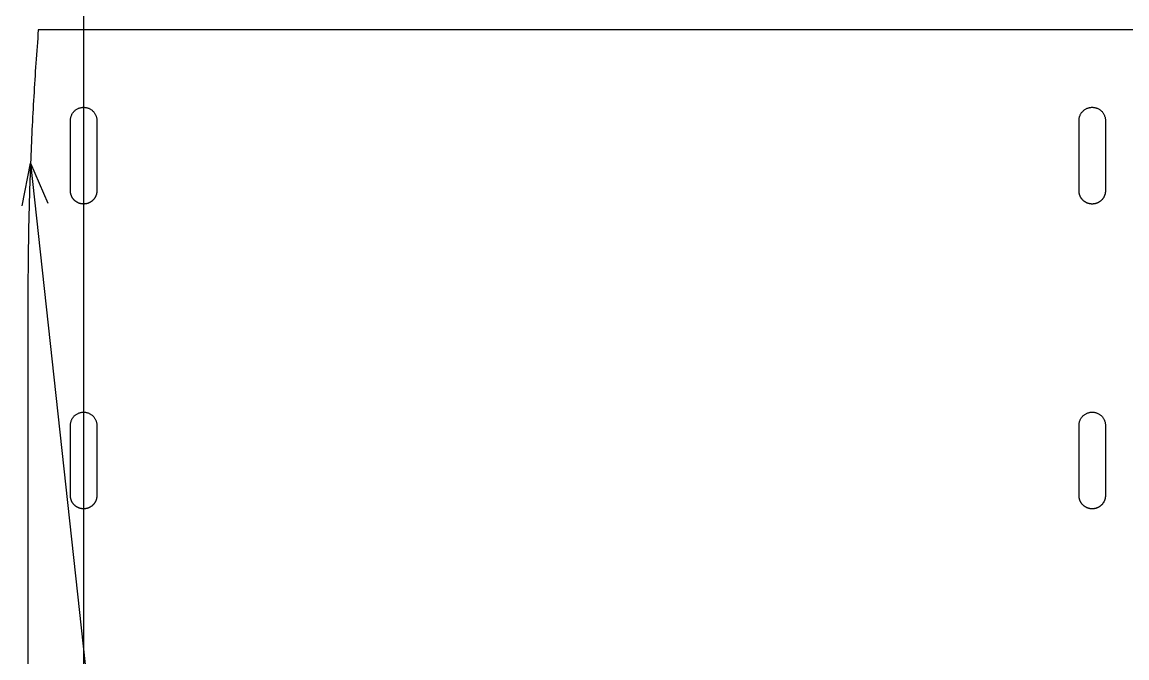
# Model space of a CAD drawing. Header units: inches. Extents: x 4 to 268, y 4 to 172.
# Drawn here: x 31.48 to 55.03, y 122.4 to 135.96 of the extents above; entities that cross this region are included whole.
import ezdxf

# ---------------------------------------------------------------- set-up
doc = ezdxf.new("R2010")
doc.units = ezdxf.units.IN
doc.header["$MEASUREMENT"] = 0

msp = doc.modelspace()

# ---------------------------------------------------------------- linework, layer by layer
at = {"layer": 'ANNOTATION'}
for p, q in [((32.788, 137.459), (32.788, 76.763)), ((31.476, 132.04), (31.656, 132.954)), ((31.656, 132.954), (38.323, 71.763)), ((31.656, 132.954), (32.028, 132.1))]:
    msp.add_line(p, q, dxfattribs=at)
at = {"layer": 'OUTLINE'}
for p, q in [((31.815, 135.704), (31.809, 135.615)), ((31.822, 135.793), (31.815, 135.704)), ((97.288, 135.793), (31.822, 135.793)), ((31.795, 135.438), (31.789, 135.35)), ((31.802, 135.527), (31.795, 135.438)), ((31.809, 135.615), (31.802, 135.527)), ((31.783, 135.261), (31.776, 135.172)), ((31.789, 135.35), (31.783, 135.261)), ((31.764, 134.995), (31.758, 134.906)), ((31.77, 135.084), (31.764, 134.995)), ((31.776, 135.172), (31.77, 135.084)), ((31.747, 134.729), (31.741, 134.64)), ((31.753, 134.818), (31.747, 134.729)), ((31.758, 134.906), (31.753, 134.818)), ((31.736, 134.552), (31.731, 134.463)), ((31.741, 134.64), (31.736, 134.552)), ((31.72, 134.285), (31.715, 134.197)), ((31.725, 134.374), (31.72, 134.285)), ((31.731, 134.463), (31.725, 134.374)), ((31.705, 134.019), (31.701, 133.93)), ((31.71, 134.108), (31.705, 134.019)), ((31.715, 134.197), (31.71, 134.108)), ((32.547, 134.006), (32.554, 134.017)), ((32.554, 134.017), (32.562, 134.029)), ((32.562, 134.029), (32.571, 134.04)), ((32.571, 134.04), (32.58, 134.05)), ((32.58, 134.05), (32.589, 134.06)), ((32.589, 134.06), (32.599, 134.07)), ((32.599, 134.07), (32.61, 134.079)), ((32.61, 134.079), (32.621, 134.087)), ((32.621, 134.087), (32.632, 134.095)), ((32.632, 134.095), (32.644, 134.102)), ((32.644, 134.102), (32.656, 134.109)), ((32.656, 134.109), (32.668, 134.115)), ((32.668, 134.115), (32.681, 134.121)), ((32.681, 134.121), (32.693, 134.126)), ((32.693, 134.126), (32.707, 134.13)), ((32.707, 134.13), (32.72, 134.134)), ((32.72, 134.134), (32.733, 134.137)), ((32.733, 134.137), (32.747, 134.139)), ((32.747, 134.139), (32.761, 134.141)), ((32.761, 134.141), (32.774, 134.142)), ((32.774, 134.142), (32.788, 134.142)), ((32.788, 134.142), (32.802, 134.142)), ((32.802, 134.142), (32.816, 134.141)), ((32.816, 134.141), (32.829, 134.139)), ((32.829, 134.139), (32.843, 134.137)), ((32.843, 134.137), (32.857, 134.134)), ((32.857, 134.134), (32.87, 134.13)), ((32.87, 134.13), (32.883, 134.126)), ((32.883, 134.126), (32.896, 134.121)), ((32.896, 134.121), (32.908, 134.115)), ((32.908, 134.115), (32.921, 134.109)), ((32.921, 134.109), (32.933, 134.102)), ((32.933, 134.102), (32.944, 134.095)), ((32.944, 134.095), (32.956, 134.087)), ((32.956, 134.087), (32.967, 134.079)), ((32.967, 134.079), (32.977, 134.07)), ((32.977, 134.07), (32.987, 134.06)), ((32.987, 134.06), (32.997, 134.05)), ((32.997, 134.05), (33.006, 134.04)), ((33.006, 134.04), (33.014, 134.029)), ((33.014, 134.029), (33.022, 134.017)), ((33.022, 134.017), (33.029, 134.006)), ((54.047, 134.006), (54.054, 134.017)), ((54.054, 134.017), (54.062, 134.029)), ((54.062, 134.029), (54.071, 134.04)), ((54.071, 134.04), (54.08, 134.05)), ((54.08, 134.05), (54.089, 134.06)), ((54.089, 134.06), (54.099, 134.07)), ((54.099, 134.07), (54.11, 134.079)), ((54.11, 134.079), (54.121, 134.087)), ((54.121, 134.087), (54.132, 134.095)), ((54.132, 134.095), (54.144, 134.102)), ((54.144, 134.102), (54.156, 134.109)), ((54.156, 134.109), (54.168, 134.115)), ((54.168, 134.115), (54.181, 134.121)), ((54.181, 134.121), (54.193, 134.126)), ((54.193, 134.126), (54.207, 134.13)), ((54.207, 134.13), (54.22, 134.134)), ((54.22, 134.134), (54.233, 134.137)), ((54.233, 134.137), (54.247, 134.139)), ((54.247, 134.139), (54.261, 134.141)), ((54.261, 134.141), (54.274, 134.142)), ((54.274, 134.142), (54.288, 134.142)), ((54.288, 134.142), (54.302, 134.142)), ((54.302, 134.142), (54.316, 134.141)), ((54.316, 134.141), (54.329, 134.139)), ((54.329, 134.139), (54.343, 134.137)), ((54.343, 134.137), (54.357, 134.134)), ((54.357, 134.134), (54.37, 134.13)), ((54.37, 134.13), (54.383, 134.126)), ((54.383, 134.126), (54.396, 134.121)), ((54.396, 134.121), (54.408, 134.115)), ((54.408, 134.115), (54.421, 134.109)), ((54.421, 134.109), (54.433, 134.102)), ((54.433, 134.102), (54.444, 134.095)), ((54.444, 134.095), (54.456, 134.087)), ((54.456, 134.087), (54.467, 134.079)), ((54.467, 134.079), (54.477, 134.07)), ((54.477, 134.07), (54.487, 134.06)), ((54.487, 134.06), (54.497, 134.05)), ((54.497, 134.05), (54.506, 134.04)), ((54.506, 134.04), (54.514, 134.029)), ((54.514, 134.029), (54.522, 134.017)), ((54.522, 134.017), (54.529, 134.006)), ((31.696, 133.842), (31.692, 133.753)), ((31.701, 133.93), (31.696, 133.842)), ((32.507, 133.875), (32.508, 133.889)), ((32.507, 133.861), (32.507, 133.875)), ((32.507, 132.361), (32.507, 133.861)), ((32.508, 133.889), (32.51, 133.902)), ((32.51, 133.902), (32.512, 133.916)), ((32.512, 133.916), (32.515, 133.929)), ((32.515, 133.929), (32.519, 133.943)), ((32.519, 133.943), (32.523, 133.956)), ((32.523, 133.956), (32.528, 133.969)), ((32.528, 133.969), (32.534, 133.981)), ((32.534, 133.981), (32.54, 133.994)), ((32.54, 133.994), (32.547, 134.006)), ((33.029, 134.006), (33.036, 133.994)), ((33.036, 133.994), (33.042, 133.981)), ((33.042, 133.981), (33.048, 133.969)), ((33.048, 133.969), (33.053, 133.956)), ((33.053, 133.956), (33.057, 133.943)), ((33.057, 133.943), (33.061, 133.929)), ((33.061, 133.929), (33.064, 133.916)), ((33.064, 133.916), (33.066, 133.902)), ((33.066, 133.902), (33.068, 133.889)), ((33.068, 133.889), (33.069, 133.875)), ((33.069, 133.875), (33.069, 133.861)), ((33.069, 133.861), (33.069, 132.361)), ((54.007, 133.875), (54.008, 133.889)), ((54.007, 133.861), (54.007, 133.875)), ((54.007, 132.361), (54.007, 133.861)), ((54.008, 133.889), (54.01, 133.902)), ((54.01, 133.902), (54.012, 133.916)), ((54.012, 133.916), (54.015, 133.929)), ((54.015, 133.929), (54.019, 133.943)), ((54.019, 133.943), (54.023, 133.956)), ((54.023, 133.956), (54.028, 133.969)), ((54.028, 133.969), (54.034, 133.981)), ((54.034, 133.981), (54.04, 133.994)), ((54.04, 133.994), (54.047, 134.006)), ((54.529, 134.006), (54.536, 133.994)), ((54.536, 133.994), (54.542, 133.981)), ((54.542, 133.981), (54.548, 133.969)), ((54.548, 133.969), (54.553, 133.956)), ((54.553, 133.956), (54.557, 133.943)), ((54.557, 133.943), (54.561, 133.929)), ((54.561, 133.929), (54.564, 133.916)), ((54.564, 133.916), (54.566, 133.902)), ((54.566, 133.902), (54.568, 133.889)), ((54.568, 133.889), (54.569, 133.875)), ((54.569, 133.875), (54.569, 133.861)), ((54.569, 133.861), (54.569, 132.361)), ((31.683, 133.575), (31.679, 133.487)), ((31.687, 133.664), (31.683, 133.575)), ((31.692, 133.753), (31.687, 133.664)), ((31.671, 133.309), (31.667, 133.22)), ((31.675, 133.398), (31.671, 133.309)), ((31.679, 133.487), (31.675, 133.398)), ((31.663, 133.132), (31.66, 133.043)), ((31.667, 133.22), (31.663, 133.132)), ((31.653, 132.865), (31.649, 132.776)), ((31.656, 132.954), (31.653, 132.865)), ((31.66, 133.043), (31.656, 132.954)), ((31.643, 132.599), (31.64, 132.51)), ((31.646, 132.688), (31.643, 132.599)), ((31.649, 132.776), (31.646, 132.688)), ((31.637, 132.421), (31.634, 132.332)), ((31.64, 132.51), (31.637, 132.421)), ((32.507, 132.354), (32.507, 132.361)), ((33.069, 132.361), (33.069, 132.354)), ((54.007, 132.354), (54.007, 132.361)), ((54.569, 132.361), (54.569, 132.354)), ((31.629, 132.155), (31.627, 132.066)), ((31.632, 132.244), (31.629, 132.155)), ((31.634, 132.332), (31.632, 132.244)), ((32.507, 132.347), (32.507, 132.354)), ((32.508, 132.34), (32.507, 132.347)), ((32.508, 132.334), (32.508, 132.34)), ((32.509, 132.327), (32.508, 132.334)), ((32.51, 132.32), (32.509, 132.327)), ((32.511, 132.313), (32.51, 132.32)), ((32.512, 132.306), (32.511, 132.313)), ((32.514, 132.299), (32.512, 132.306)), ((32.515, 132.293), (32.514, 132.299)), ((32.517, 132.286), (32.515, 132.293)), ((32.519, 132.279), (32.517, 132.286)), ((32.521, 132.273), (32.519, 132.279)), ((32.523, 132.266), (32.521, 132.273)), ((32.526, 132.26), (32.523, 132.266)), ((32.528, 132.253), (32.526, 132.26)), ((32.531, 132.247), (32.528, 132.253)), ((32.534, 132.241), (32.531, 132.247)), ((32.537, 132.235), (32.534, 132.241)), ((32.54, 132.229), (32.537, 132.235)), ((32.543, 132.222), (32.54, 132.229)), ((32.547, 132.217), (32.543, 132.222)), ((32.551, 132.211), (32.547, 132.217)), ((32.554, 132.205), (32.551, 132.211)), ((32.558, 132.199), (32.554, 132.205)), ((32.562, 132.194), (32.558, 132.199)), ((32.566, 132.188), (32.562, 132.194)), ((32.571, 132.183), (32.566, 132.188)), ((32.575, 132.177), (32.571, 132.183)), ((32.58, 132.172), (32.575, 132.177)), ((32.584, 132.167), (32.58, 132.172)), ((32.589, 132.162), (32.584, 132.167)), ((32.594, 132.157), (32.589, 132.162)), ((32.599, 132.153), (32.594, 132.157)), ((32.604, 132.148), (32.599, 132.153)), ((32.61, 132.144), (32.604, 132.148)), ((32.615, 132.139), (32.61, 132.144)), ((32.621, 132.135), (32.615, 132.139)), ((32.626, 132.131), (32.621, 132.135)), ((32.632, 132.127), (32.626, 132.131)), ((32.638, 132.123), (32.632, 132.127)), ((32.944, 132.127), (32.939, 132.123)), ((32.95, 132.131), (32.944, 132.127)), ((32.956, 132.135), (32.95, 132.131)), ((32.961, 132.139), (32.956, 132.135)), ((32.967, 132.144), (32.961, 132.139)), ((32.972, 132.148), (32.967, 132.144)), ((32.977, 132.153), (32.972, 132.148)), ((32.982, 132.157), (32.977, 132.153)), ((32.987, 132.162), (32.982, 132.157)), ((32.992, 132.167), (32.987, 132.162)), ((32.997, 132.172), (32.992, 132.167)), ((33.001, 132.177), (32.997, 132.172)), ((33.006, 132.183), (33.001, 132.177)), ((33.01, 132.188), (33.006, 132.183)), ((33.014, 132.194), (33.01, 132.188)), ((33.018, 132.199), (33.014, 132.194)), ((33.022, 132.205), (33.018, 132.199)), ((33.026, 132.211), (33.022, 132.205)), ((33.029, 132.217), (33.026, 132.211)), ((33.033, 132.222), (33.029, 132.217)), ((33.036, 132.229), (33.033, 132.222)), ((33.039, 132.235), (33.036, 132.229)), ((33.042, 132.241), (33.039, 132.235)), ((33.045, 132.247), (33.042, 132.241)), ((33.048, 132.253), (33.045, 132.247)), ((33.051, 132.26), (33.048, 132.253)), ((33.053, 132.266), (33.051, 132.26)), ((33.055, 132.273), (33.053, 132.266)), ((33.057, 132.279), (33.055, 132.273)), ((33.059, 132.286), (33.057, 132.279)), ((33.061, 132.293), (33.059, 132.286)), ((33.063, 132.299), (33.061, 132.293)), ((33.064, 132.306), (33.063, 132.299)), ((33.065, 132.313), (33.064, 132.306)), ((33.066, 132.32), (33.065, 132.313)), ((33.067, 132.327), (33.066, 132.32)), ((33.068, 132.334), (33.067, 132.327)), ((33.069, 132.34), (33.068, 132.334)), ((33.069, 132.354), (33.069, 132.347)), ((33.069, 132.347), (33.069, 132.34)), ((54.007, 132.347), (54.007, 132.354)), ((54.008, 132.34), (54.007, 132.347)), ((54.008, 132.334), (54.008, 132.34)), ((54.009, 132.327), (54.008, 132.334)), ((54.01, 132.32), (54.009, 132.327)), ((54.011, 132.313), (54.01, 132.32)), ((54.012, 132.306), (54.011, 132.313)), ((54.014, 132.299), (54.012, 132.306)), ((54.015, 132.293), (54.014, 132.299)), ((54.017, 132.286), (54.015, 132.293)), ((54.019, 132.279), (54.017, 132.286)), ((54.021, 132.273), (54.019, 132.279)), ((54.023, 132.266), (54.021, 132.273)), ((54.026, 132.26), (54.023, 132.266)), ((54.028, 132.253), (54.026, 132.26)), ((54.031, 132.247), (54.028, 132.253)), ((54.034, 132.241), (54.031, 132.247)), ((54.037, 132.235), (54.034, 132.241)), ((54.04, 132.229), (54.037, 132.235)), ((54.043, 132.222), (54.04, 132.229)), ((54.047, 132.217), (54.043, 132.222)), ((54.051, 132.211), (54.047, 132.217)), ((54.054, 132.205), (54.051, 132.211)), ((54.058, 132.199), (54.054, 132.205)), ((54.062, 132.194), (54.058, 132.199)), ((54.066, 132.188), (54.062, 132.194)), ((54.071, 132.183), (54.066, 132.188)), ((54.075, 132.177), (54.071, 132.183)), ((54.08, 132.172), (54.075, 132.177)), ((54.084, 132.167), (54.08, 132.172)), ((54.089, 132.162), (54.084, 132.167)), ((54.094, 132.157), (54.089, 132.162)), ((54.099, 132.153), (54.094, 132.157)), ((54.104, 132.148), (54.099, 132.153)), ((54.11, 132.144), (54.104, 132.148)), ((54.115, 132.139), (54.11, 132.144)), ((54.121, 132.135), (54.115, 132.139)), ((54.126, 132.131), (54.121, 132.135)), ((54.132, 132.127), (54.126, 132.131)), ((54.138, 132.123), (54.132, 132.127)), ((54.444, 132.127), (54.439, 132.123)), ((54.45, 132.131), (54.444, 132.127)), ((54.456, 132.135), (54.45, 132.131)), ((54.461, 132.139), (54.456, 132.135)), ((54.467, 132.144), (54.461, 132.139)), ((54.472, 132.148), (54.467, 132.144)), ((54.477, 132.153), (54.472, 132.148)), ((54.482, 132.157), (54.477, 132.153)), ((54.487, 132.162), (54.482, 132.157)), ((54.492, 132.167), (54.487, 132.162)), ((54.497, 132.172), (54.492, 132.167)), ((54.501, 132.177), (54.497, 132.172)), ((54.506, 132.183), (54.501, 132.177)), ((54.51, 132.188), (54.506, 132.183)), ((54.514, 132.194), (54.51, 132.188)), ((54.518, 132.199), (54.514, 132.194)), ((54.522, 132.205), (54.518, 132.199)), ((54.526, 132.211), (54.522, 132.205)), ((54.529, 132.217), (54.526, 132.211)), ((54.533, 132.222), (54.529, 132.217)), ((54.536, 132.229), (54.533, 132.222)), ((54.539, 132.235), (54.536, 132.229)), ((54.542, 132.241), (54.539, 132.235)), ((54.545, 132.247), (54.542, 132.241)), ((54.548, 132.253), (54.545, 132.247)), ((54.551, 132.26), (54.548, 132.253)), ((54.553, 132.266), (54.551, 132.26)), ((54.555, 132.273), (54.553, 132.266)), ((54.557, 132.279), (54.555, 132.273)), ((54.559, 132.286), (54.557, 132.279)), ((54.561, 132.293), (54.559, 132.286)), ((54.563, 132.299), (54.561, 132.293)), ((54.564, 132.306), (54.563, 132.299)), ((54.565, 132.313), (54.564, 132.306)), ((54.566, 132.32), (54.565, 132.313)), ((54.567, 132.327), (54.566, 132.32)), ((54.568, 132.334), (54.567, 132.327)), ((54.569, 132.34), (54.568, 132.334)), ((54.569, 132.354), (54.569, 132.347)), ((54.569, 132.347), (54.569, 132.34)), ((31.622, 131.888), (31.62, 131.799)), ((31.625, 131.977), (31.622, 131.888)), ((31.627, 132.066), (31.625, 131.977)), ((32.644, 132.12), (32.638, 132.123)), ((32.65, 132.116), (32.644, 132.12)), ((32.656, 132.113), (32.65, 132.116)), ((32.662, 132.11), (32.656, 132.113)), ((32.668, 132.107), (32.662, 132.11)), ((32.674, 132.104), (32.668, 132.107)), ((32.681, 132.101), (32.674, 132.104)), ((32.687, 132.099), (32.681, 132.101)), ((32.693, 132.096), (32.687, 132.099)), ((32.7, 132.094), (32.693, 132.096)), ((32.707, 132.092), (32.7, 132.094)), ((32.713, 132.09), (32.707, 132.092)), ((32.72, 132.088), (32.713, 132.09)), ((32.727, 132.087), (32.72, 132.088)), ((32.733, 132.085), (32.727, 132.087)), ((32.74, 132.084), (32.733, 132.085)), ((32.747, 132.083), (32.74, 132.084)), ((32.754, 132.082), (32.747, 132.083)), ((32.761, 132.081), (32.754, 132.082)), ((32.768, 132.081), (32.761, 132.081)), ((32.774, 132.08), (32.768, 132.081)), ((32.781, 132.08), (32.774, 132.08)), ((32.788, 132.08), (32.781, 132.08)), ((32.795, 132.08), (32.788, 132.08)), ((32.802, 132.08), (32.795, 132.08)), ((32.809, 132.081), (32.802, 132.08)), ((32.816, 132.081), (32.809, 132.081)), ((32.823, 132.082), (32.816, 132.081)), ((32.829, 132.083), (32.823, 132.082)), ((32.836, 132.084), (32.829, 132.083)), ((32.843, 132.085), (32.836, 132.084)), ((32.85, 132.087), (32.843, 132.085)), ((32.857, 132.088), (32.85, 132.087)), ((32.863, 132.09), (32.857, 132.088)), ((32.87, 132.092), (32.863, 132.09)), ((32.876, 132.094), (32.87, 132.092)), ((32.883, 132.096), (32.876, 132.094)), ((32.889, 132.099), (32.883, 132.096)), ((32.896, 132.101), (32.889, 132.099)), ((32.902, 132.104), (32.896, 132.101)), ((32.908, 132.107), (32.902, 132.104)), ((32.915, 132.11), (32.908, 132.107)), ((32.921, 132.113), (32.915, 132.11)), ((32.927, 132.116), (32.921, 132.113)), ((32.933, 132.12), (32.927, 132.116)), ((32.939, 132.123), (32.933, 132.12)), ((54.144, 132.12), (54.138, 132.123)), ((54.15, 132.116), (54.144, 132.12)), ((54.156, 132.113), (54.15, 132.116)), ((54.162, 132.11), (54.156, 132.113)), ((54.168, 132.107), (54.162, 132.11)), ((54.174, 132.104), (54.168, 132.107)), ((54.181, 132.101), (54.174, 132.104)), ((54.187, 132.099), (54.181, 132.101)), ((54.193, 132.096), (54.187, 132.099)), ((54.2, 132.094), (54.193, 132.096)), ((54.207, 132.092), (54.2, 132.094)), ((54.213, 132.09), (54.207, 132.092)), ((54.22, 132.088), (54.213, 132.09)), ((54.227, 132.087), (54.22, 132.088)), ((54.233, 132.085), (54.227, 132.087)), ((54.24, 132.084), (54.233, 132.085)), ((54.247, 132.083), (54.24, 132.084)), ((54.254, 132.082), (54.247, 132.083)), ((54.261, 132.081), (54.254, 132.082)), ((54.268, 132.081), (54.261, 132.081)), ((54.274, 132.08), (54.268, 132.081)), ((54.281, 132.08), (54.274, 132.08)), ((54.288, 132.08), (54.281, 132.08)), ((54.295, 132.08), (54.288, 132.08)), ((54.302, 132.08), (54.295, 132.08)), ((54.309, 132.081), (54.302, 132.08)), ((54.316, 132.081), (54.309, 132.081)), ((54.323, 132.082), (54.316, 132.081)), ((54.329, 132.083), (54.323, 132.082)), ((54.336, 132.084), (54.329, 132.083)), ((54.343, 132.085), (54.336, 132.084)), ((54.35, 132.087), (54.343, 132.085)), ((54.357, 132.088), (54.35, 132.087)), ((54.363, 132.09), (54.357, 132.088)), ((54.37, 132.092), (54.363, 132.09)), ((54.376, 132.094), (54.37, 132.092)), ((54.383, 132.096), (54.376, 132.094)), ((54.389, 132.099), (54.383, 132.096)), ((54.396, 132.101), (54.389, 132.099)), ((54.402, 132.104), (54.396, 132.101)), ((54.408, 132.107), (54.402, 132.104)), ((54.415, 132.11), (54.408, 132.107)), ((54.421, 132.113), (54.415, 132.11)), ((54.427, 132.116), (54.421, 132.113)), ((54.433, 132.12), (54.427, 132.116)), ((54.439, 132.123), (54.433, 132.12)), ((31.618, 131.711), (31.616, 131.622)), ((31.62, 131.799), (31.618, 131.711)), ((31.613, 131.444), (31.611, 131.355)), ((31.615, 131.533), (31.613, 131.444)), ((31.616, 131.622), (31.615, 131.533)), ((31.61, 131.266), (31.608, 131.177)), ((31.611, 131.355), (31.61, 131.266)), ((31.606, 131), (31.605, 130.911)), ((31.607, 131.089), (31.606, 131)), ((31.608, 131.177), (31.607, 131.089)), ((31.604, 130.822), (31.603, 130.733)), ((31.603, 130.733), (31.603, 130.644)), ((31.605, 130.911), (31.604, 130.822)), ((31.603, 130.644), (31.602, 130.555)), ((31.602, 130.555), (31.602, 130.467)), ((31.602, 130.467), (31.601, 130.378)), ((31.601, 130.378), (31.601, 130.289)), ((31.601, 130.289), (31.601, 130.2)), ((31.601, 130.2), (31.601, 130.111)), ((31.601, 130.111), (31.601, 84.111)), ((32.51, 127.402), (32.512, 127.416)), ((32.512, 127.416), (32.515, 127.429)), ((32.515, 127.429), (32.519, 127.443)), ((32.519, 127.443), (32.523, 127.456)), ((32.523, 127.456), (32.528, 127.469)), ((32.528, 127.469), (32.534, 127.481)), ((32.534, 127.481), (32.54, 127.494)), ((32.54, 127.494), (32.547, 127.506)), ((32.547, 127.506), (32.554, 127.517)), ((32.554, 127.517), (32.562, 127.529)), ((32.562, 127.529), (32.571, 127.54)), ((32.571, 127.54), (32.58, 127.55)), ((32.58, 127.55), (32.589, 127.56)), ((32.589, 127.56), (32.599, 127.57)), ((32.599, 127.57), (32.61, 127.579)), ((32.61, 127.579), (32.621, 127.587)), ((32.621, 127.587), (32.632, 127.595)), ((32.632, 127.595), (32.644, 127.602)), ((32.644, 127.602), (32.656, 127.609)), ((32.656, 127.609), (32.668, 127.615)), ((32.668, 127.615), (32.681, 127.621)), ((32.681, 127.621), (32.693, 127.626)), ((32.693, 127.626), (32.707, 127.63)), ((32.707, 127.63), (32.72, 127.634)), ((32.72, 127.634), (32.733, 127.637)), ((32.733, 127.637), (32.747, 127.639)), ((32.747, 127.639), (32.761, 127.641)), ((32.761, 127.641), (32.774, 127.642)), ((32.774, 127.642), (32.788, 127.642)), ((32.788, 127.642), (32.802, 127.642)), ((32.802, 127.642), (32.816, 127.641)), ((32.816, 127.641), (32.829, 127.639)), ((32.829, 127.639), (32.843, 127.637)), ((32.843, 127.637), (32.857, 127.634)), ((32.857, 127.634), (32.87, 127.63)), ((32.87, 127.63), (32.883, 127.626)), ((32.883, 127.626), (32.896, 127.621)), ((32.896, 127.621), (32.908, 127.615)), ((32.908, 127.615), (32.921, 127.609)), ((32.921, 127.609), (32.933, 127.602)), ((32.933, 127.602), (32.944, 127.595)), ((32.944, 127.595), (32.956, 127.587)), ((32.956, 127.587), (32.967, 127.579)), ((32.967, 127.579), (32.977, 127.57)), ((32.977, 127.57), (32.987, 127.56)), ((32.987, 127.56), (32.997, 127.55)), ((32.997, 127.55), (33.006, 127.54)), ((33.006, 127.54), (33.014, 127.529)), ((33.014, 127.529), (33.022, 127.517)), ((33.022, 127.517), (33.029, 127.506)), ((33.029, 127.506), (33.036, 127.494)), ((33.036, 127.494), (33.042, 127.481)), ((33.042, 127.481), (33.048, 127.469)), ((33.048, 127.469), (33.053, 127.456)), ((33.053, 127.456), (33.057, 127.443)), ((33.057, 127.443), (33.061, 127.429)), ((33.061, 127.429), (33.064, 127.416)), ((33.064, 127.416), (33.066, 127.402)), ((54.01, 127.402), (54.012, 127.416)), ((54.012, 127.416), (54.015, 127.429)), ((54.015, 127.429), (54.019, 127.443)), ((54.019, 127.443), (54.023, 127.456)), ((54.023, 127.456), (54.028, 127.469)), ((54.028, 127.469), (54.034, 127.481)), ((54.034, 127.481), (54.04, 127.494)), ((54.04, 127.494), (54.047, 127.506)), ((54.047, 127.506), (54.054, 127.517)), ((54.054, 127.517), (54.062, 127.529)), ((54.062, 127.529), (54.071, 127.54)), ((54.071, 127.54), (54.08, 127.55)), ((54.08, 127.55), (54.089, 127.56)), ((54.089, 127.56), (54.099, 127.57)), ((54.099, 127.57), (54.11, 127.579)), ((54.11, 127.579), (54.121, 127.587)), ((54.121, 127.587), (54.132, 127.595)), ((54.132, 127.595), (54.144, 127.602)), ((54.144, 127.602), (54.156, 127.609)), ((54.156, 127.609), (54.168, 127.615)), ((54.168, 127.615), (54.181, 127.621)), ((54.181, 127.621), (54.193, 127.626)), ((54.193, 127.626), (54.207, 127.63)), ((54.207, 127.63), (54.22, 127.634)), ((54.22, 127.634), (54.233, 127.637)), ((54.233, 127.637), (54.247, 127.639)), ((54.247, 127.639), (54.261, 127.641)), ((54.261, 127.641), (54.274, 127.642)), ((54.274, 127.642), (54.288, 127.642)), ((54.288, 127.642), (54.302, 127.642)), ((54.302, 127.642), (54.316, 127.641)), ((54.316, 127.641), (54.329, 127.639)), ((54.329, 127.639), (54.343, 127.637)), ((54.343, 127.637), (54.357, 127.634)), ((54.357, 127.634), (54.37, 127.63)), ((54.37, 127.63), (54.383, 127.626)), ((54.383, 127.626), (54.396, 127.621)), ((54.396, 127.621), (54.408, 127.615)), ((54.408, 127.615), (54.421, 127.609)), ((54.421, 127.609), (54.433, 127.602)), ((54.433, 127.602), (54.444, 127.595)), ((54.444, 127.595), (54.456, 127.587)), ((54.456, 127.587), (54.467, 127.579)), ((54.467, 127.579), (54.477, 127.57)), ((54.477, 127.57), (54.487, 127.56)), ((54.487, 127.56), (54.497, 127.55)), ((54.497, 127.55), (54.506, 127.54)), ((54.506, 127.54), (54.514, 127.529)), ((54.514, 127.529), (54.522, 127.517)), ((54.522, 127.517), (54.529, 127.506)), ((54.529, 127.506), (54.536, 127.494)), ((54.536, 127.494), (54.542, 127.481)), ((54.542, 127.481), (54.548, 127.469)), ((54.548, 127.469), (54.553, 127.456)), ((54.553, 127.456), (54.557, 127.443)), ((54.557, 127.443), (54.561, 127.429)), ((54.561, 127.429), (54.564, 127.416)), ((54.564, 127.416), (54.566, 127.402)), ((32.507, 127.375), (32.508, 127.389)), ((32.507, 127.361), (32.507, 127.375)), ((32.507, 125.861), (32.507, 127.361)), ((32.508, 127.389), (32.51, 127.402)), ((33.066, 127.402), (33.068, 127.389)), ((33.068, 127.389), (33.069, 127.375)), ((33.069, 127.375), (33.069, 127.361)), ((33.069, 127.361), (33.069, 125.861)), ((54.007, 127.375), (54.008, 127.389)), ((54.007, 127.361), (54.007, 127.375)), ((54.007, 125.861), (54.007, 127.361)), ((54.008, 127.389), (54.01, 127.402)), ((54.566, 127.402), (54.568, 127.389)), ((54.568, 127.389), (54.569, 127.375)), ((54.569, 127.375), (54.569, 127.361)), ((54.569, 127.361), (54.569, 125.861)), ((32.507, 125.854), (32.507, 125.861)), ((32.507, 125.847), (32.507, 125.854)), ((32.508, 125.84), (32.507, 125.847)), ((32.508, 125.834), (32.508, 125.84)), ((32.509, 125.827), (32.508, 125.834)), ((32.51, 125.82), (32.509, 125.827)), ((32.511, 125.813), (32.51, 125.82)), ((32.512, 125.806), (32.511, 125.813)), ((32.514, 125.799), (32.512, 125.806)), ((32.515, 125.793), (32.514, 125.799)), ((32.517, 125.786), (32.515, 125.793)), ((32.519, 125.779), (32.517, 125.786)), ((32.521, 125.773), (32.519, 125.779)), ((32.523, 125.766), (32.521, 125.773)), ((32.526, 125.76), (32.523, 125.766)), ((33.053, 125.766), (33.051, 125.76)), ((33.055, 125.773), (33.053, 125.766)), ((33.057, 125.779), (33.055, 125.773)), ((33.059, 125.786), (33.057, 125.779)), ((33.061, 125.793), (33.059, 125.786)), ((33.063, 125.799), (33.061, 125.793)), ((33.064, 125.806), (33.063, 125.799)), ((33.065, 125.813), (33.064, 125.806)), ((33.066, 125.82), (33.065, 125.813)), ((33.067, 125.827), (33.066, 125.82)), ((33.068, 125.834), (33.067, 125.827)), ((33.069, 125.84), (33.068, 125.834)), ((33.069, 125.861), (33.069, 125.854)), ((33.069, 125.854), (33.069, 125.847)), ((33.069, 125.847), (33.069, 125.84)), ((54.007, 125.854), (54.007, 125.861)), ((54.007, 125.847), (54.007, 125.854)), ((54.008, 125.84), (54.007, 125.847)), ((54.008, 125.834), (54.008, 125.84)), ((54.009, 125.827), (54.008, 125.834)), ((54.01, 125.82), (54.009, 125.827)), ((54.011, 125.813), (54.01, 125.82)), ((54.012, 125.806), (54.011, 125.813)), ((54.014, 125.799), (54.012, 125.806)), ((54.015, 125.793), (54.014, 125.799)), ((54.017, 125.786), (54.015, 125.793)), ((54.019, 125.779), (54.017, 125.786)), ((54.021, 125.773), (54.019, 125.779)), ((54.023, 125.766), (54.021, 125.773)), ((54.026, 125.76), (54.023, 125.766)), ((54.553, 125.766), (54.551, 125.76)), ((54.555, 125.773), (54.553, 125.766)), ((54.557, 125.779), (54.555, 125.773)), ((54.559, 125.786), (54.557, 125.779)), ((54.561, 125.793), (54.559, 125.786)), ((54.563, 125.799), (54.561, 125.793)), ((54.564, 125.806), (54.563, 125.799)), ((54.565, 125.813), (54.564, 125.806)), ((54.566, 125.82), (54.565, 125.813)), ((54.567, 125.827), (54.566, 125.82)), ((54.568, 125.834), (54.567, 125.827)), ((54.569, 125.84), (54.568, 125.834)), ((54.569, 125.861), (54.569, 125.854)), ((54.569, 125.854), (54.569, 125.847)), ((54.569, 125.847), (54.569, 125.84)), ((32.528, 125.753), (32.526, 125.76)), ((32.531, 125.747), (32.528, 125.753)), ((32.534, 125.741), (32.531, 125.747)), ((32.537, 125.735), (32.534, 125.741)), ((32.54, 125.729), (32.537, 125.735)), ((32.543, 125.722), (32.54, 125.729)), ((32.547, 125.717), (32.543, 125.722)), ((32.551, 125.711), (32.547, 125.717)), ((32.554, 125.705), (32.551, 125.711)), ((32.558, 125.699), (32.554, 125.705)), ((32.562, 125.694), (32.558, 125.699)), ((32.566, 125.688), (32.562, 125.694)), ((32.571, 125.683), (32.566, 125.688)), ((32.575, 125.677), (32.571, 125.683)), ((32.58, 125.672), (32.575, 125.677)), ((32.584, 125.667), (32.58, 125.672)), ((32.589, 125.662), (32.584, 125.667)), ((32.594, 125.657), (32.589, 125.662)), ((32.599, 125.653), (32.594, 125.657)), ((32.604, 125.648), (32.599, 125.653)), ((32.61, 125.644), (32.604, 125.648)), ((32.615, 125.639), (32.61, 125.644)), ((32.621, 125.635), (32.615, 125.639)), ((32.626, 125.631), (32.621, 125.635)), ((32.632, 125.627), (32.626, 125.631)), ((32.638, 125.623), (32.632, 125.627)), ((32.644, 125.62), (32.638, 125.623)), ((32.65, 125.616), (32.644, 125.62)), ((32.656, 125.613), (32.65, 125.616)), ((32.662, 125.61), (32.656, 125.613)), ((32.668, 125.607), (32.662, 125.61)), ((32.674, 125.604), (32.668, 125.607)), ((32.681, 125.601), (32.674, 125.604)), ((32.687, 125.599), (32.681, 125.601)), ((32.693, 125.596), (32.687, 125.599)), ((32.7, 125.594), (32.693, 125.596)), ((32.707, 125.592), (32.7, 125.594)), ((32.713, 125.59), (32.707, 125.592)), ((32.72, 125.588), (32.713, 125.59)), ((32.727, 125.587), (32.72, 125.588)), ((32.733, 125.585), (32.727, 125.587)), ((32.74, 125.584), (32.733, 125.585)), ((32.747, 125.583), (32.74, 125.584)), ((32.754, 125.582), (32.747, 125.583)), ((32.761, 125.581), (32.754, 125.582)), ((32.768, 125.581), (32.761, 125.581)), ((32.774, 125.58), (32.768, 125.581)), ((32.781, 125.58), (32.774, 125.58)), ((32.788, 125.58), (32.781, 125.58)), ((32.795, 125.58), (32.788, 125.58)), ((32.802, 125.58), (32.795, 125.58)), ((32.809, 125.581), (32.802, 125.58)), ((32.816, 125.581), (32.809, 125.581)), ((32.823, 125.582), (32.816, 125.581)), ((32.829, 125.583), (32.823, 125.582)), ((32.836, 125.584), (32.829, 125.583)), ((32.843, 125.585), (32.836, 125.584)), ((32.85, 125.587), (32.843, 125.585)), ((32.857, 125.588), (32.85, 125.587)), ((32.863, 125.59), (32.857, 125.588)), ((32.87, 125.592), (32.863, 125.59)), ((32.876, 125.594), (32.87, 125.592)), ((32.883, 125.596), (32.876, 125.594)), ((32.889, 125.599), (32.883, 125.596)), ((32.896, 125.601), (32.889, 125.599)), ((32.902, 125.604), (32.896, 125.601)), ((32.908, 125.607), (32.902, 125.604)), ((32.915, 125.61), (32.908, 125.607)), ((32.921, 125.613), (32.915, 125.61)), ((32.927, 125.616), (32.921, 125.613)), ((32.933, 125.62), (32.927, 125.616)), ((32.939, 125.623), (32.933, 125.62)), ((32.944, 125.627), (32.939, 125.623)), ((32.95, 125.631), (32.944, 125.627)), ((32.956, 125.635), (32.95, 125.631)), ((32.961, 125.639), (32.956, 125.635)), ((32.967, 125.644), (32.961, 125.639)), ((32.972, 125.648), (32.967, 125.644)), ((32.977, 125.653), (32.972, 125.648)), ((32.982, 125.657), (32.977, 125.653)), ((32.987, 125.662), (32.982, 125.657)), ((32.992, 125.667), (32.987, 125.662)), ((32.997, 125.672), (32.992, 125.667)), ((33.001, 125.677), (32.997, 125.672)), ((33.006, 125.683), (33.001, 125.677)), ((33.01, 125.688), (33.006, 125.683)), ((33.014, 125.694), (33.01, 125.688)), ((33.018, 125.699), (33.014, 125.694)), ((33.022, 125.705), (33.018, 125.699)), ((33.026, 125.711), (33.022, 125.705)), ((33.029, 125.717), (33.026, 125.711)), ((33.033, 125.722), (33.029, 125.717)), ((33.036, 125.729), (33.033, 125.722)), ((33.039, 125.735), (33.036, 125.729)), ((33.042, 125.741), (33.039, 125.735)), ((33.045, 125.747), (33.042, 125.741)), ((33.048, 125.753), (33.045, 125.747)), ((33.051, 125.76), (33.048, 125.753)), ((54.028, 125.753), (54.026, 125.76)), ((54.031, 125.747), (54.028, 125.753)), ((54.034, 125.741), (54.031, 125.747)), ((54.037, 125.735), (54.034, 125.741)), ((54.04, 125.729), (54.037, 125.735)), ((54.043, 125.722), (54.04, 125.729)), ((54.047, 125.717), (54.043, 125.722)), ((54.051, 125.711), (54.047, 125.717)), ((54.054, 125.705), (54.051, 125.711)), ((54.058, 125.699), (54.054, 125.705)), ((54.062, 125.694), (54.058, 125.699)), ((54.066, 125.688), (54.062, 125.694)), ((54.071, 125.683), (54.066, 125.688)), ((54.075, 125.677), (54.071, 125.683)), ((54.08, 125.672), (54.075, 125.677)), ((54.084, 125.667), (54.08, 125.672)), ((54.089, 125.662), (54.084, 125.667)), ((54.094, 125.657), (54.089, 125.662)), ((54.099, 125.653), (54.094, 125.657)), ((54.104, 125.648), (54.099, 125.653)), ((54.11, 125.644), (54.104, 125.648)), ((54.115, 125.639), (54.11, 125.644)), ((54.121, 125.635), (54.115, 125.639)), ((54.126, 125.631), (54.121, 125.635)), ((54.132, 125.627), (54.126, 125.631)), ((54.138, 125.623), (54.132, 125.627)), ((54.144, 125.62), (54.138, 125.623)), ((54.15, 125.616), (54.144, 125.62)), ((54.156, 125.613), (54.15, 125.616)), ((54.162, 125.61), (54.156, 125.613)), ((54.168, 125.607), (54.162, 125.61)), ((54.174, 125.604), (54.168, 125.607)), ((54.181, 125.601), (54.174, 125.604)), ((54.187, 125.599), (54.181, 125.601)), ((54.193, 125.596), (54.187, 125.599)), ((54.2, 125.594), (54.193, 125.596)), ((54.207, 125.592), (54.2, 125.594)), ((54.213, 125.59), (54.207, 125.592)), ((54.22, 125.588), (54.213, 125.59)), ((54.227, 125.587), (54.22, 125.588)), ((54.233, 125.585), (54.227, 125.587)), ((54.24, 125.584), (54.233, 125.585)), ((54.247, 125.583), (54.24, 125.584)), ((54.254, 125.582), (54.247, 125.583)), ((54.261, 125.581), (54.254, 125.582)), ((54.268, 125.581), (54.261, 125.581)), ((54.274, 125.58), (54.268, 125.581)), ((54.281, 125.58), (54.274, 125.58)), ((54.288, 125.58), (54.281, 125.58)), ((54.295, 125.58), (54.288, 125.58)), ((54.302, 125.58), (54.295, 125.58)), ((54.309, 125.581), (54.302, 125.58)), ((54.316, 125.581), (54.309, 125.581)), ((54.323, 125.582), (54.316, 125.581)), ((54.329, 125.583), (54.323, 125.582)), ((54.336, 125.584), (54.329, 125.583)), ((54.343, 125.585), (54.336, 125.584)), ((54.35, 125.587), (54.343, 125.585)), ((54.357, 125.588), (54.35, 125.587)), ((54.363, 125.59), (54.357, 125.588)), ((54.37, 125.592), (54.363, 125.59)), ((54.376, 125.594), (54.37, 125.592)), ((54.383, 125.596), (54.376, 125.594)), ((54.389, 125.599), (54.383, 125.596)), ((54.396, 125.601), (54.389, 125.599)), ((54.402, 125.604), (54.396, 125.601)), ((54.408, 125.607), (54.402, 125.604)), ((54.415, 125.61), (54.408, 125.607)), ((54.421, 125.613), (54.415, 125.61)), ((54.427, 125.616), (54.421, 125.613)), ((54.433, 125.62), (54.427, 125.616)), ((54.439, 125.623), (54.433, 125.62)), ((54.444, 125.627), (54.439, 125.623)), ((54.45, 125.631), (54.444, 125.627)), ((54.456, 125.635), (54.45, 125.631)), ((54.461, 125.639), (54.456, 125.635)), ((54.467, 125.644), (54.461, 125.639)), ((54.472, 125.648), (54.467, 125.644)), ((54.477, 125.653), (54.472, 125.648)), ((54.482, 125.657), (54.477, 125.653)), ((54.487, 125.662), (54.482, 125.657)), ((54.492, 125.667), (54.487, 125.662)), ((54.497, 125.672), (54.492, 125.667)), ((54.501, 125.677), (54.497, 125.672)), ((54.506, 125.683), (54.501, 125.677)), ((54.51, 125.688), (54.506, 125.683)), ((54.514, 125.694), (54.51, 125.688)), ((54.518, 125.699), (54.514, 125.694)), ((54.522, 125.705), (54.518, 125.699)), ((54.526, 125.711), (54.522, 125.705)), ((54.529, 125.717), (54.526, 125.711)), ((54.533, 125.722), (54.529, 125.717)), ((54.536, 125.729), (54.533, 125.722)), ((54.539, 125.735), (54.536, 125.729)), ((54.542, 125.741), (54.539, 125.735)), ((54.545, 125.747), (54.542, 125.741)), ((54.548, 125.753), (54.545, 125.747)), ((54.551, 125.76), (54.548, 125.753))]:
    msp.add_line(p, q, dxfattribs=at)

doc.saveas('drawing.dxf')
